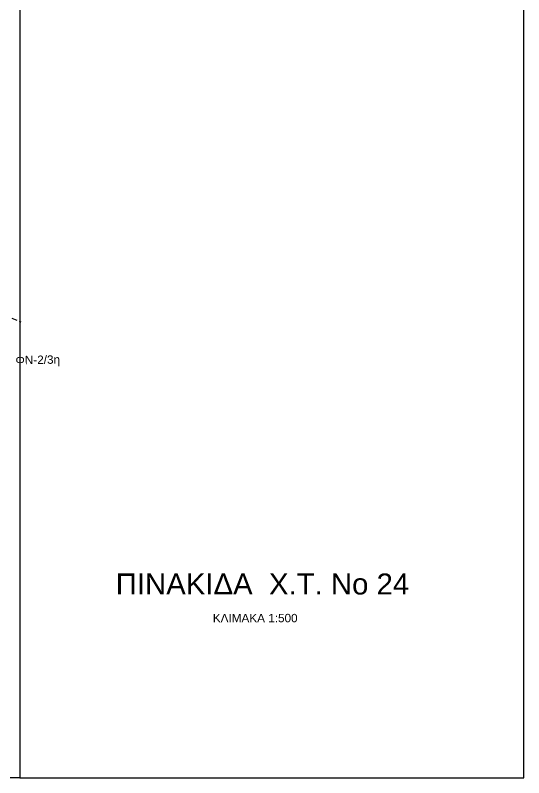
# Model space of a CAD drawing. Header units: millimetres. Extents: x 907 to 2022, y 699 to 1220.
# Drawn here: x 1900.5 to 2021.5, y 707.3 to 888.9 of the extents above; entities that cross this region are included whole.
import ezdxf

# ---------------------------------------------------------------- set-up
doc = ezdxf.new("R2010")
doc.units = ezdxf.units.MM
doc.linetypes.add('DASHED', pattern=[19.05, 12.7, -6.35])
doc.layers.add('Άγνωστα', color=7, linetype='Continuous')
doc.layers.add('Επιγραφές - Σχήματα', color=7, linetype='Continuous')
doc.styles.get("Standard").update_dxf_attribs({"font": 'arial.ttf'})

msp = doc.modelspace()

# ---------------------------------------------------------------- linework, layer by layer
at = {"layer": 'Άγνωστα', "color": 133, "linetype": 'DASHED', "ltscale": 0.1}
msp.add_lwpolyline([(1894.936, 819.003), (1894.953, 818.388), (1896.149, 818.251), (1901.767, 815.884)], dxfattribs=at)
at = {"layer": 'Επιγραφές - Σχήματα'}
msp.add_lwpolyline([(918.43, 1208.801), (1901.6, 1208.801), (1901.6, 707.265), (918.43, 707.265)], close=True, dxfattribs=at)
at = {"layer": 'Επιγραφές - Σχήματα', "ltscale": 10}
msp.add_lwpolyline([(1901.6, 707.265), (2021.535, 707.265), (2021.535, 1208.801), (1901.6, 1208.801)], dxfattribs=at)

# ---------------------------------------------------------------- texts
at = {"layer": 'Επιγραφές - Σχήματα', "linetype": 'Continuous', "insert": (1900.504, 807.721), "char_height": 2, "width": 23.56556, "attachment_point": 1, "rotation": 1.02002}
msp.add_mtext('ΦΝ-2/3η', dxfattribs=at)
at = {"layer": 'Επιγραφές - Σχήματα', "ltscale": 10, "width": 157.51805, "attachment_point": 1}
for s, insert, char_height in [('ΠΙΝΑΚΙΔΑ  Χ.Τ. Νο 24', (1924.387, 755.924), 5), ('ΚΛΙΜΑΚΑ 1:500', (1947.507, 746.301), 2)]:
    msp.add_mtext(s, dxfattribs=dict(at, insert=insert, char_height=char_height))

doc.saveas('drawing.dxf')
